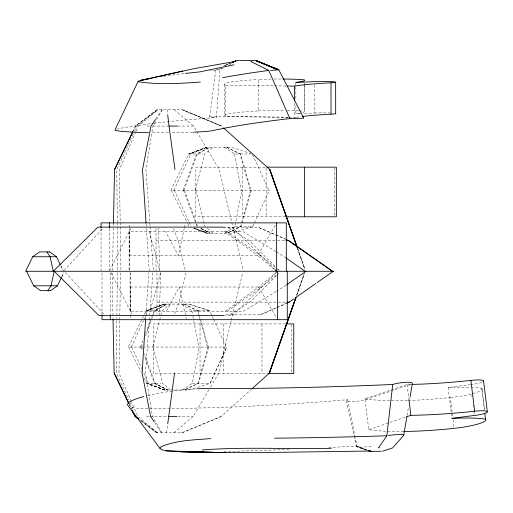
<?xml version="1.0" encoding="UTF-8"?>
<svg xmlns="http://www.w3.org/2000/svg" width="513" height="513" viewBox="0 0 513 513"><rect width="100%" height="100%" fill="white"/><g stroke="black" fill="none" stroke-linecap="round" stroke-linejoin="round"><path stroke-width="0.38" stroke-dasharray="2.56 1.92" d="M129.488 270.492L129.481 228.452M129.481 227.657L129.488 223.668M130.321 311.218L130.456 272.852M116.855 320.907L116.361 372.938L128.712 399.807M116.861 320.112L117.31 272.884M119.753 320.907L118.958 372.938L131.225 401.256M119.766 320.112L120.491 272.884M112.514 270.479L113.45 224.053M160.787 272.865L159.242 314.847M145.673 318.932L148.738 272.871M153.733 123.325A525.902 30.588 -0.1 0 1 216.415 117.548L219.878 69.749L223.341 67.928M152.868 272.871L145.461 372.938L152.483 416.505L162.005 432.844M166.693 432.844L167.777 423.507M209.689 117.035L215.729 70.095M162.429 109.718L152.912 126.057L145.884 169.623L150.059 226.015M407.098 415.498L408.502 406.886M409.778 399.056L410.034 397.492M182.23 390.008L192.279 383.352L199.236 347.045M224.797 233.248L234.851 226.592L241.809 190.291M184.276 228.317L178.274 255.551L165.475 231.344M184.449 227.541L185.308 223.649M231.196 320.946L218.878 372.938L209.612 388.597M231.382 320.17L242.598 272.833M186.078 272.826L179.082 302.144L174.503 314.103M160.466 272.781L156.907 287.017L149.924 311.218M152.803 347.045L159.505 320.785M159.697 320.009L160.684 316.149M160.883 315.373L162.063 310.737L170.213 304.081M195.376 190.291L204.636 153.983L212.786 147.327M250.613 190.291L240.552 226.592L227.015 233.248M208.041 347.045L197.98 383.352L184.443 390.008M251.383 190.291L241.046 226.592L227.208 233.248M208.81 347.045L198.48 383.352L184.635 390.008M296.655 295.379L304.28 273.538L296.591 295.379M297.033 294.622L304.504 273.538M184.032 190.291L197.287 153.983L209.932 147.327M141.466 347.045L143.089 342.601M145.519 335.932L154.721 310.737L167.36 304.081M183.013 190.291L196.626 153.983L209.676 147.327M140.44 347.045L143.775 338.157M145.442 333.707L154.06 310.737L167.103 304.081L154.073 310.737M135.74 131.867L119.382 169.623L120.177 221.654M136.054 131.136L138.254 126.057L158.164 109.718M133.143 134.04L116.784 169.623L117.278 221.654M134.483 131.136L136.817 126.057L157.748 109.718M252.665 226.592L254.044 223.694M254.333 222.963L269.396 190.291L170.797 190.291L188.72 153.983L206.604 147.327L231.292 147.327L250.767 153.509M210.099 383.352L226.759 347.045M144.134 378.37L146.596 383.352L164.474 390.008L189.169 390.008L210.138 383.352L226.823 347.045L128.231 347.045L141.934 319.285M173.881 190.291L190.721 153.983L207.38 147.327M131.315 347.045L143.435 320.907M143.768 320.183L148.148 310.737L164.808 304.081M61.74 276.815L63.721 272.666M62.002 276.815L64.016 272.666M142.287 318.573L144.044 315.014M144.397 314.302L146.154 310.737L164.032 304.081L188.726 304.081L209.695 310.737L213.363 318.727M109.699 270.569L130.866 228.535M166.436 311.218L179.242 287.017L186.27 318.913M274.199 269.254L257.776 255.551L275.847 224.232M173.824 432.844L193.087 416.505L209.208 389.277M155.811 118.869L161.89 109.718M63.958 270.691L102.946 228.285M276.481 275.77L249.991 302.144L229.529 314.847M277.046 275.212L279.861 272.403M275.904 272.961L232.928 315.457L224.585 315.457M156.689 432.844L140.209 420.352L156.632 432.844L182.012 432.844L221.116 416.505L251.242 389.412M225.239 311.218L258.744 287.017L275.776 272.807M227.432 311.218L261.707 287.017L276.167 275.212M157.113 109.718L135.573 126.057L133.143 131.052L135.573 126.057L157.055 109.718L182.442 109.718L221.539 126.057L223.309 127.647M366.468 450.151L356.42 446.637L367.417 450.17L356.317 446.297L356.843 445.919L366.994 450.138M286.107 285.215L276.764 291.115M276.09 291.525L243.579 311.218L130.078 311.218L130.078 272.852M229.58 64.651L231.658 63.554M260.104 314.847L276.103 307.858M276.828 307.543L286.28 303.414M276.372 307.858L260.335 314.847L224.219 314.847M277.097 307.543L286.575 303.414M225.284 65.324L229.651 63.484M225.149 65.407L231.6 62.701M223.386 66.1L231.478 62.74M181.698 432.844L221.116 416.505M206.604 147.327L188.919 153.983L206.681 147.327M164.032 304.081L146.352 310.737L164.109 304.081M403.712 431.491A111.186 17.949 -7 0 1 368.757 429.618L364.987 398.8L407.098 384.5A137.664 22.219 -7 0 0 411.92 384.41M410.253 384.506L367.276 399.101A11.196 1.808 -7 0 1 352.232 401.634A11.196 1.808 -7 0 1 347.679 399.717A525.902 84.889 -7 0 1 170.944 408.54M368.757 429.618L405.603 417.114M371.45 446.291L362.351 447.208L357.144 446.913M160.511 76.713L162.807 76.366M163.57 76.251L184.379 73.462M209.702 70.717L211.215 70.563M212.792 70.416L219.878 69.749L216.153 69.46M328.615 447.612L356.843 445.919L355.291 438.089M219.429 68.761L223.219 68.62M289.063 449.523L237.282 451.183A651.593 105.178 -7 0 1 223.777 451.446M146.968 126.057L149.796 126.057M152.912 126.057L168.04 126.057M177.588 126.057L193.51 126.057L196.332 130.821M188.72 153.983L203.199 153.983M224.354 147.327L234.403 153.983L250.293 153.983M285.529 216.787L195.819 216.787L195.819 167.167L266.106 167.167L266.106 216.787M234.851 226.592L252.71 226.592L231.722 233.248L207.047 233.248L193.638 228.259M222.86 227.112L231.959 227.112L274.372 269.043M223.251 227.714L259.373 227.714L275.404 234.704M156.016 240.424L276.244 240.424M277.475 240.424L285.433 240.424M129.116 255.551L260.739 255.551L275.808 267.837M130.078 287.017L261.707 287.017M156.984 302.144L277.212 302.144M278.001 302.144L286.222 302.144M146.154 310.737L160.627 310.737M181.782 304.081L191.836 310.737L209.695 310.737L188.707 304.081M285.414 323.927L153.252 323.927L153.252 373.547L267.792 373.547M146.596 383.352L161.076 383.352M192.279 383.352L210.138 383.352M146.545 416.505L149.373 416.505M150.155 416.505L167.61 416.505M177.96 416.505L193.087 416.505M288.03 117.451L225.611 116.579L225.573 85.171L273.589 85.838M274.384 85.851L286.389 86.017M288.248 117.214L225.188 116.336A11.196 0.654 -0.1 0 0 210.497 116.701A11.196 0.654 -0.1 0 0 216.415 117.548M289.05 117.227L295.43 117.317A10.997 0.641 -0.1 0 1 296.796 117.342M207.124 233.248L193.805 228.259L207.047 233.248M164.551 390.008L146.795 383.352L164.474 390.008M195.511 228.33L207.823 233.248M165.25 390.008L148.59 383.352L142.197 369.559M182.121 109.718L221.539 126.057L182.442 109.718M276.135 235.018L285.606 239.148M259.136 227.714L285.318 239.148M226.765 147.327L240.591 153.983L250.94 190.291M184.193 304.081L198.018 310.737M226.566 147.327L240.103 153.983L250.171 190.291M184 304.081L197.537 310.737L207.598 347.045M200.506 228.349L210.125 233.248L200.519 228.349M154.503 383.352L167.552 390.008L154.516 383.352L144.224 355.939M201.243 228.445L210.375 233.248M167.802 390.008L155.163 383.352L144.345 353.714M275.795 251.447L242.611 231.344L129.116 231.344L129.116 270.492M276.475 251.857L285.138 257.346M228.561 227.714L249.023 240.424L275.513 266.792M226.464 231.344L260.739 255.551M224.271 231.344L257.776 255.551M140.703 419.871L157.324 432.844M276.411 268.331L279.418 270.787M207.406 228.497L213.228 233.248M170.656 390.008L162.506 383.352L153.252 347.045M157.741 432.844L137.83 416.505L131.54 401.987M174.253 109.718L193.51 126.057M277.77 269.036L279.463 270.723M65.465 272.461L103.915 314.277M154.522 422.391L161.46 432.844M196.736 131.501L219.301 169.623L231.619 221.616M258.744 287.017L276.417 317.65M111.026 272.704L131.835 314.027M171.246 190.291L187.405 223.033M187.758 223.745L189.162 226.592M128.673 347.045L140.972 371.963M61.034 265.747L63.388 270.588M128.949 403.654L131.706 409.368L128.93 403.654M60.778 265.747L63.086 270.588M174.33 190.291L188.803 221.513M189.143 222.238L191.163 226.592M131.758 347.045L141.857 368.828M252.556 154.708L268.947 190.291M213.652 319.452L226.38 347.045M130.052 402.711L133.72 410.701M173.535 228.458L178.114 240.424L185.296 270.511M183.455 190.291L197.075 226.592M140.889 347.045L142.274 350.751M184.481 190.291L197.736 226.592M141.909 347.045L142.447 348.526M297.463 247.939L304.927 269.024M297.284 247.939L304.696 269.024L297.341 247.939M148.956 231.344L155.939 255.551L159.684 270.531M198.031 310.737L208.368 347.045M195.819 190.291L205.078 226.592M231.805 222.392L243.2 270.505M346.371 400.788L356.317 446.297M347.679 399.717L355.131 437.307M234.403 153.983L241.366 190.291M191.836 310.737L192.721 315.373M192.869 316.149L193.613 320.009M193.76 320.785L198.794 347.045M482.111 388.969L484.625 409.515M471.107 387.373A72.711 11.735 -7 0 1 481.733 388.29L484.343 409.63M471.8 394.939L471.992 396.523M473.057 405.219L473.249 406.796M473.922 412.33L474.121 413.908M408.277 400.48A111.186 17.949 -7 0 0 450.369 397.537L452.979 418.877M453.075 419.666L454.133 428.361M470.543 384.667A129.808 20.95 -7 0 0 448.138 387.604L451.139 412.106M451.235 412.894L451.812 417.64M407.098 384.5L408.835 398.729M167.116 109.718L167.751 115.162M150.117 226.804L153.349 270.486M146.096 223.63L146.365 227.599M146.417 228.394L149.219 270.486M158.273 227.714L159.844 270.492M112.103 272.884L113.027 318.509M120.189 222.456L120.927 270.479M117.285 222.456L117.74 270.479M129.359 231.344L129.443 255.551M314.495 84.767L314.533 113.033A129.808 7.548 -0.1 0 1 303.145 113.54M304.696 84.145L304.728 111.629M304.196 82.984L304.196 85.338M304.196 86.126L304.228 111.257A72.711 4.226 -0.1 0 1 302.805 112.751M295.854 83.177L295.86 86.319M295.86 87.107L295.879 99.669M295.886 105.954L295.892 113.803A129.808 7.548 -0.1 0 0 300.156 113.655M294.417 103.408L294.43 117.541M271.114 79.079A29.318 1.706 -0.1 0 0 258.328 79.515L258.366 110.923A111.186 6.464 -0.1 0 0 225.611 116.579M224.438 84.491L224.476 115.9M130.411 287.017L130.449 314.11M130.449 314.911L130.456 318.894M334.393 167.969L334.393 215.986M291.82 324.729L291.82 372.746M261.957 323.927L261.957 373.547M242.611 167.167L242.611 216.787M223.533 323.927L223.533 373.547M200.038 323.927L200.038 373.547M156.984 272.865L156.984 314.052M156.016 228.509L156.016 270.492M110.308 272.871L110.308 314.136M109.346 228.426L109.346 270.486M102.016 272.871L102.016 314.136M101.055 228.426L101.055 270.486M170.175 408.547A525.902 84.889 -7 0 1 147.52 408.637A49.921 8.061 -7 0 1 129.783 406.662M147.654 395.574A49.921 8.061 -7 0 1 195.318 388.886M448.138 387.604A72.711 11.735 -7 0 1 469.568 387.315M481.733 388.29A29.318 4.732 -7 0 1 471.736 393.894M471.049 394.067A29.318 4.732 -7 0 1 450.369 397.537M407.546 400.506A111.186 17.949 -7 0 1 364.987 398.8M481.771 382.3A12.96 2.09 -7 0 1 471.21 384.583M116.624 129.167A525.902 30.588 -0.1 0 1 152.983 123.415M192.715 132.219A49.921 2.905 -0.1 0 1 171.387 132.713M168.315 132.732A49.921 2.905 -0.1 0 1 150.764 132.643M296.347 117.227A137.664 8.009 -0.1 0 1 300.842 116.611M301.035 113.11A72.711 4.226 -0.1 0 1 295.892 113.803M258.366 110.923A29.318 1.706 -0.1 0 1 285.119 110.455M287.267 110.487A29.318 1.706 -0.1 0 1 298.739 110.859M299.534 110.904A29.318 1.706 -0.1 0 1 304.228 111.257M274.019 79.04A29.318 1.706 -0.1 0 1 282.156 79.015M225.573 85.171A111.186 6.464 -0.1 0 1 258.328 79.515M314.533 113.033A12.96 0.757 -0.1 0 1 330.301 112.982"/><path stroke-width="0.77" d="M113.456 223.251L114.546 169.623L132.803 131.77L114.546 169.623M145.621 319.727L142.082 372.938L150.617 416.505L154.086 421.737M379.145 447.766L378.562 447.881L386.853 435.768L392.721 384.461A10.997 1.776 -7 0 1 405.507 382.345A10.997 1.776 -7 0 1 412.337 383.403L410.163 396.709M167.777 423.507L174.574 372.938M382.583 451.177L392.599 447.92L403.654 435.428L406.841 417.069M295.866 297.636L269.556 372.938L252.428 388.347M295.796 297.636L269.299 372.938L295.969 297.636M182.705 71.05L138.228 81.163L115.008 129.917A49.921 2.905 -0.1 0 0 148.43 132.598M61.413 277.507L57.45 285.805L50.607 290.647M49.723 251.915L39.648 251.915L32.691 256.756L25.65 271.281L333.655 271.281M47.921 290.647L51.056 285.805L54.231 271.281L98.906 315.457L223.828 315.457M155.381 119.523L151.04 126.057L142.505 169.623L146.045 222.834M369.174 451.036L261.181 452.588L225.284 452.613L181.448 451.748L165.975 450.805L161.601 449.728L159.921 448.33L161.05 446.708C176.658 440.186 194.094 439.93 210.74 438.596M276.469 272.403L277.597 271.281L277.597 319.689M286.748 284.766L306.024 271.281M293.725 298.964L289.191 302.144L287.011 303.093M295.02 298.059L315.758 283.535M317.06 282.625L333.258 271.281M232.556 62.259L235.897 60.9L238.866 60.451M232.312 62.406L235.897 60.9L232.216 62.432M303.651 117.919L278.803 69.806L270.697 70.435M406.354 416.857L410.868 415.325A137.664 22.219 -7 0 0 474.66 411.234A12.96 2.09 -7 0 1 487.35 411.862L483.579 381.037M234.031 64.785L199.737 71.91L185.533 73.41M388.245 435.39L399.159 434.319L402.57 434.53L403.904 435.075M235.813 61.374L194.555 68.537L140.1 80.483A651.593 37.898 -0.1 0 1 149.482 78.579M202.199 449.92C245.131 446.72 288.287 449.362 331.302 448.285M200.333 82.029C179.877 83.581 159.03 84.812 138.67 81.823L138.228 81.163M381.364 451.28L371.085 451.35L367.904 450.651M239.667 60.393L255.974 60.605M251.678 61.566L251.03 61.579L268.78 70.428L289.877 118.561A10.997 0.641 -0.1 0 0 303.26 117.759M167.751 115.162L169.008 126.057L177.312 126.057M266.875 167.167L336.336 167.167L336.336 216.787L285.831 216.787M222.86 227.112L97.938 227.112L53.262 271.281L50.088 256.756L46.952 251.915M285.85 240.424L288.524 240.424L332.687 271.281M32.691 256.756L56.68 256.756M26.618 271.281L33.659 285.805L57.642 285.805M50.691 290.647L40.617 290.647L33.659 285.805M286.818 302.144L289.486 302.144M286.216 323.927L293.763 323.927L293.763 373.547L268.216 373.547M168.585 416.505L176.882 416.505M287.19 86.03L294.391 86.126A137.664 8.009 -0.1 0 1 330.994 82.766A12.96 0.757 -0.1 0 0 332.738 81.702A12.96 0.757 -0.1 0 0 314.495 81.625A129.808 7.548 -0.1 0 1 295.854 82.394A72.711 4.226 -0.1 0 0 304.19 79.842A29.318 1.706 -0.1 0 0 282.887 79.021M203.789 452.158L172.746 451.498L225.284 452.613L206.175 452.209M210.17 452.299L217.243 452.524L165.975 450.805M277.039 69.415L278.803 69.806M278.706 69.659L256.276 60.855L278.104 69.531L256.385 60.746L276.302 69.108L256.282 60.662M286.042 239.468L288.223 240.424L324.517 265.837M285.786 257.795L305.055 271.281M325.813 266.741L332.289 271.281M49.639 251.915L56.488 256.756L60.117 264.368M223.899 128.179L269.985 169.623L297.078 247.183M274.936 269.607L276.629 271.281L276.629 222.873M159.921 448.33L128.045 405.623A49.921 8.061 -7 0 1 143.826 396.543M128.949 403.654L114.123 372.938L113.027 319.31M132.392 410.791L135.15 416.505L138.927 419.39L135.137 416.505L132.373 410.791M114.098 372.938L128.93 403.654M297.194 247.183L269.729 169.623L297.014 247.183M169.008 126.057L174.997 169.623M484.823 413.581L485.503 419.115A29.318 4.732 -7 0 1 454.133 428.361A111.186 17.949 -7 0 1 403.712 431.491M411.92 384.41A137.664 22.219 -7 0 0 470.889 380.409L474.66 411.234M408.932 399.518L410.868 415.325M335.643 82.253L335.682 113.662M330.994 82.766L331.032 114.181A137.664 8.009 -0.1 0 0 302.099 116.457M294.391 86.126L294.411 101.048M304.523 167.167L304.523 216.787M287.28 271.281L287.28 319.689L102.016 319.689L102.016 314.931M286.312 271.281L286.312 222.873L101.055 222.873L101.055 227.637M110.308 314.931L110.308 319.689M109.346 222.873L109.346 227.637M392.721 384.461A1046.264 168.88 -7 0 1 206.624 388.572A49.921 8.061 -7 0 0 196.909 388.803M386.847 435.774A1283.289 207.143 -7 0 1 274.506 438.192M201.186 451.709A651.593 105.178 -7 0 1 181.448 451.748M485.503 419.115A72.711 11.735 -7 0 0 451.908 418.428A129.808 20.95 -7 0 1 474.313 415.492A12.96 2.09 -7 0 0 487.35 411.862M470.889 380.409A12.96 2.09 -7 0 1 483.099 381.64M289.877 118.561A1046.264 60.848 -0.1 0 0 213.235 130.514A49.921 2.905 -0.1 0 1 193.548 132.187M222.738 77.655A1283.289 74.635 -0.1 0 1 268.767 70.428M335.566 113.469A12.96 0.757 -0.1 0 1 331.032 114.181M371.085 451.35L368.879 450.651L371.085 451.35"/></g></svg>
